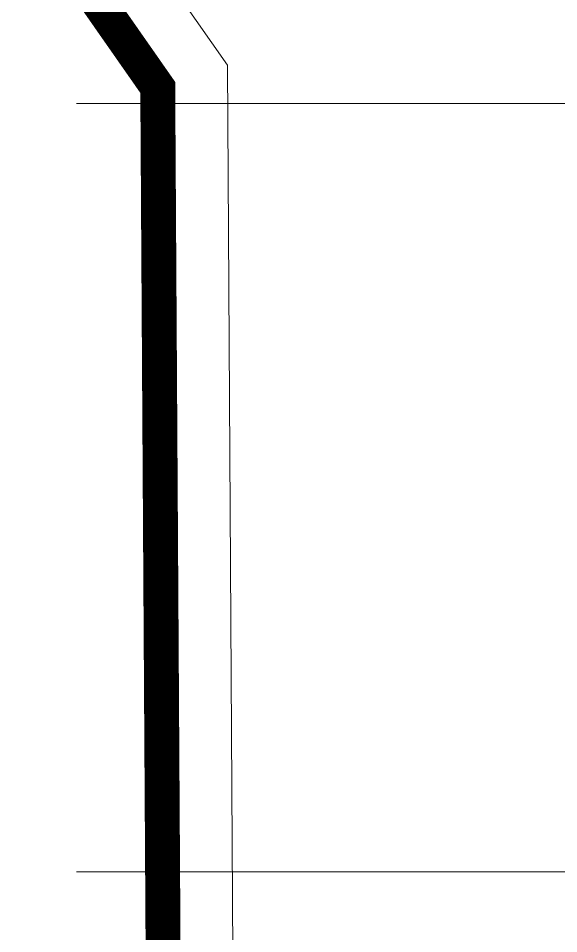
# Model space of a CAD drawing. Header units: millimetres. Extents: x 4739419 to 5837985, y 2291271 to 3446271.
# Drawn here: x 4855278 to 4863016, y 2335506 to 2348612 of the extents above; entities that cross this region are included whole.
import ezdxf

# ---------------------------------------------------------------- set-up
doc = ezdxf.new("R2010")
doc.units = ezdxf.units.MM
doc.linetypes.add('XR-평면도$0$PHANTOM', pattern=[63.5, 31.75, -6.35, 6.35, -6.35, 6.35, -6.35])
for name, color, linetype, lineweight in [('XR-평면도$0$A-BOND-LIN1', 9, 'Continuous', 25), ('XR-평면도$0$A-CNTL', 9, 'Continuous', 15), ('XR-평면도$0$A-STXS-SETB', 9, 'Continuous', 20)]:
    doc.layers.add(name, color=color, linetype=linetype, lineweight=lineweight)

# ---------------------------------------------------------------- blocks, each defined once
blk = doc.blocks.new('XR-평면도$0$중심선(210216)')
at = {"layer": 'XR-평면도$0$A-CNTL', "ltscale": 300}
for points in [[(-10000, 11000), (186000, 11000)], [(-10000, 0), (186000, 0)]]:
    blk.add_lwpolyline(points, dxfattribs=at)

msp = doc.modelspace()

# ---------------------------------------------------------------- linework, layer by layer
at = {"layer": 'XR-평면도$0$A-BOND-LIN1', "linetype": 'XR-평면도$0$PHANTOM', "ltscale": 200, "const_width": 500}
for points in [[(5049652, 2325720.6), (4857413.1, 2325346.1), (4857275.1, 2347622.2), (4825488.8, 2393096.6), (4843893.9, 2448349.4), (4843893.9, 2448349.4), (4843893.9, 2448349.4), (4843893.9, 2448349.4), (4843893.9, 2448349.4)], [(5049652.1, 2325720.6), (4857413.1, 2325346.1), (4857275.1, 2347622.2), (4825488.8, 2393096.6), (4843893.9, 2448349.4), (4843893.9, 2448349.4), (4843893.9, 2448349.4), (4843893.9, 2448349.4), (4843893.9, 2448349.4)], [(5049652.1, 2325720.6), (4857413.1, 2325346.1), (4857275.1, 2347622.2), (4825488.8, 2393096.6), (4843893.9, 2448349.4), (4843893.9, 2448349.4), (4843893.9, 2448349.4), (4843893.9, 2448349.4), (4843893.9, 2448349.4)]]:
    msp.add_lwpolyline(points, dxfattribs=at)
at = {"layer": 'XR-평면도$0$A-STXS-SETB', "color": 4, "ltscale": 500}
for points in [[(4844843, 2448034.3), (4871793.3, 2529201.4), (4885107, 2538766.7), (4921455.8, 2539781.8), (4935351.6, 2536975.7), (4940940.5, 2535847.1), (4987917, 2535810), (4995655.5, 2537422.8), (5006000.7, 2539249.3), (5013636.5, 2540415.6), (5049757.1, 2541146.5), (5052755.5, 2538097.1), (5052755.1, 2537762.5), (5052754.7, 2536393.6), (5052875.3, 2532696.5), (5052636.9, 2454063.4), (5052514.7, 2378822.5), (5052275, 2329675.5), (5049244.3, 2326719.8), (4858406.9, 2326348), (4858273.2, 2347939.8), (4826596.4, 2393257.5), (4844842.7, 2448033.4, 0.0002413)], [(4844843, 2448034.3), (4871793.3, 2529201.4), (4885107, 2538766.7), (4921455.8, 2539781.8), (4935351.6, 2536975.7), (4940940.5, 2535847.1), (4987917, 2535810), (4995655.5, 2537422.8), (5006000.7, 2539249.3), (5013636.5, 2540415.6), (5049757.1, 2541146.5), (5052755.6, 2538097.1), (5052755.1, 2537762.5), (5052754.7, 2536393.6), (5052875.3, 2532696.5), (5052636.9, 2454063.4), (5052514.7, 2378822.5), (5052275, 2329675.5), (5049244.4, 2326719.8), (4858406.9, 2326348), (4858273.2, 2347939.8), (4826596.4, 2393257.5), (4844842.7, 2448033.4, 0.0002413)], [(4844843, 2448034.3), (4871793.3, 2529201.4), (4885107, 2538766.7), (4921455.8, 2539781.8), (4935351.6, 2536975.7), (4940940.5, 2535847.1), (4987917, 2535810), (4995655.5, 2537422.8), (5006000.7, 2539249.3), (5013636.5, 2540415.6), (5049757.1, 2541146.5), (5052755.6, 2538097.1), (5052755.1, 2537762.5), (5052754.7, 2536393.6), (5052875.3, 2532696.5), (5052636.9, 2454063.4), (5052514.7, 2378822.5), (5052275, 2329675.5), (5049244.4, 2326719.8), (4858406.9, 2326348), (4858273.2, 2347939.8), (4826596.4, 2393257.5), (4844842.7, 2448033.4, 0.0002413)]]:
    msp.add_lwpolyline(points, format="xyb", close=True, dxfattribs=at)

# ---------------------------------------------------------------- block references
at = {"layer": 'XR-평면도$0$A-CNTL'}
msp.add_blockref('XR-평면도$0$중심선(210216)', (4866111.8, 2336391.2), dxfattribs=at)

doc.saveas('drawing.dxf')
